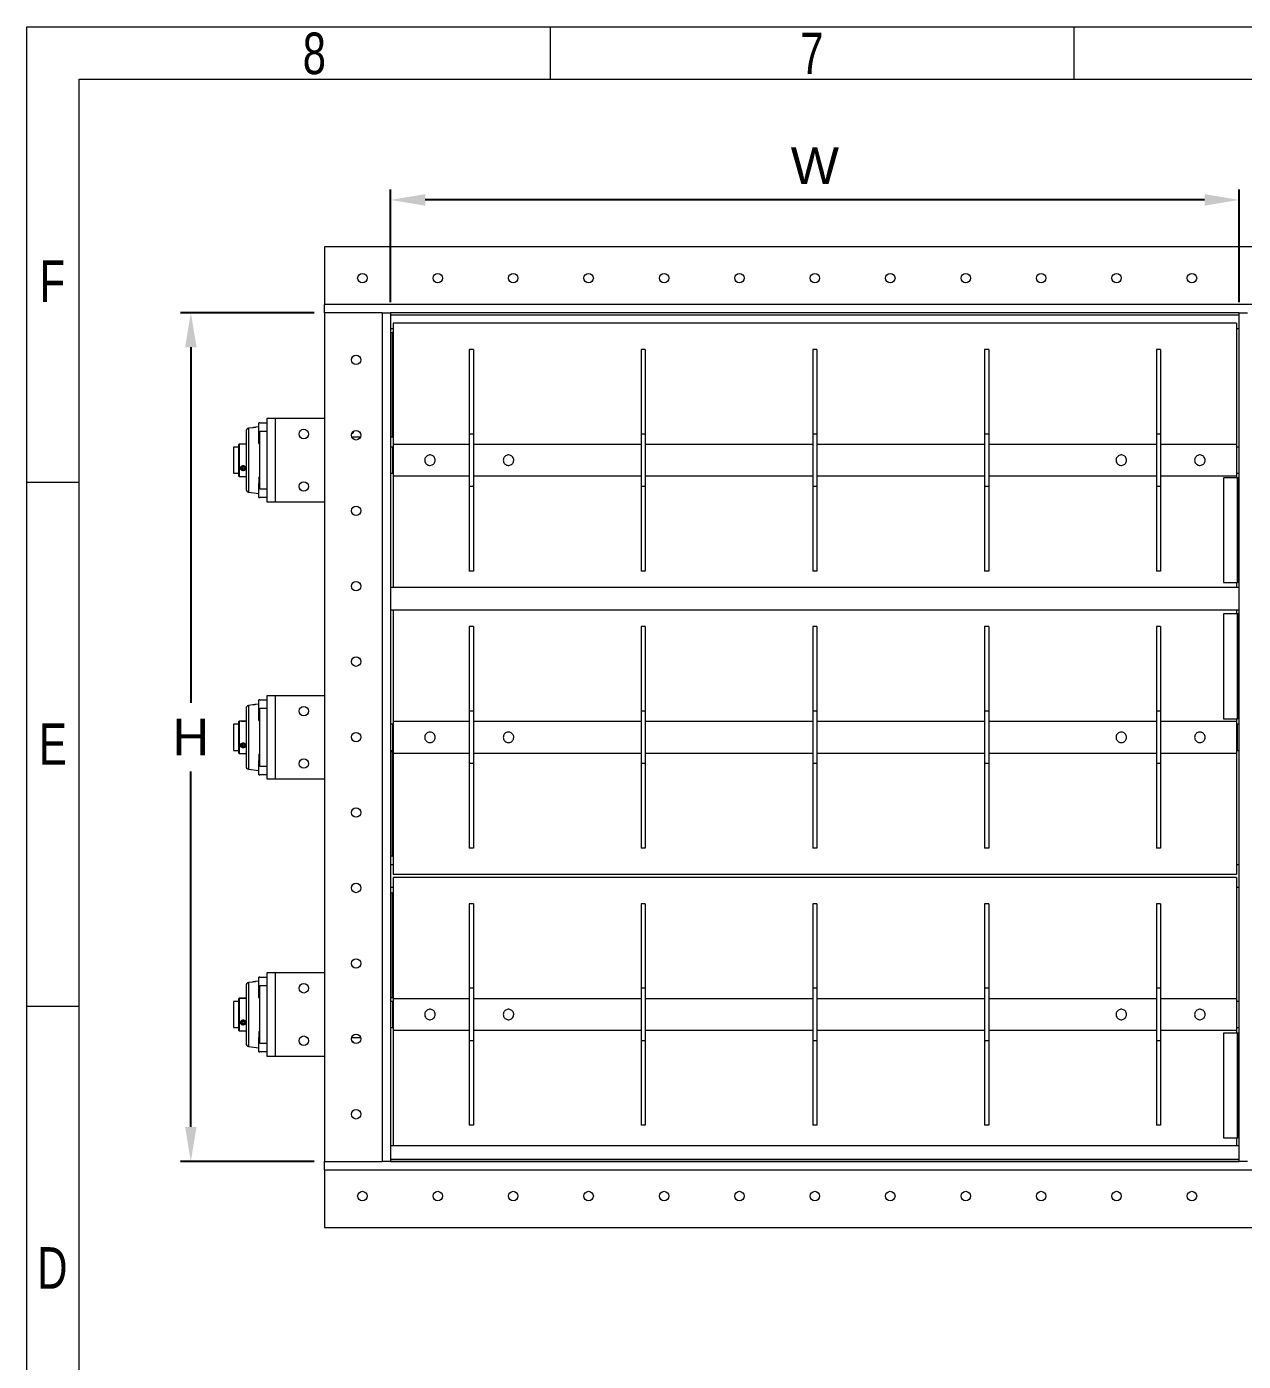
# Model space of a CAD drawing. Header units: millimetres. Extents: x 953 to 17674, y 376 to 6295.
# Drawn here: x 953 to 3276, y 3747 to 6295 of the extents above; entities that cross this region are included whole.
import ezdxf

# ---------------------------------------------------------------- set-up
doc = ezdxf.new("R2010")
doc.units = ezdxf.units.MM
doc.styles.add('SLDTEXTSTYLE0', font='TXT', dxfattribs={"width": 0.75})
doc.styles.get("Standard").update_dxf_attribs({"font": 'arial.ttf'})
doc.dimstyles.new('Copy of ISO-25', dxfattribs={"dimscale": 20, "dimtxt": 3.5, "dimasz": 3.302, "dimexe": 1, "dimexo": 1, "dimgap": 1.524, "dimtad": 1, "dimtih": 1, "dimtoh": 1, "dimlfac": 20, "dimzin": 0, "dimtxsty": 'Standard', "dimcen": 2.5, "dimazin": 0, "dimtfac": 1, "dimtmove": 0, "dimatfit": 3, "dimfxl": 1, "dimtzin": 0, "dimarcsym": 0})

# ---------------------------------------------------------------- blocks, each defined once
blk = doc.blocks.new('*D5')
at = {"color": 0, "lineweight": -2, "transparency": 16777216}
for p, q in [((1647.8, 5768.9), (1647.8, 5984.2)), ((3201.8, 5964.2), (1713.9, 5964.2)), ((3267.8, 5768.9), (3267.8, 5984.2))]:
    blk.add_line(p, q, dxfattribs=at)
at = {"color": 0, "transparency": 16777216}
for points in [[(1713.9, 5975.3), (1713.9, 5953.2), (1647.8, 5964.2)], [(3201.8, 5975.3), (3201.8, 5953.2), (3267.8, 5964.2)]]:
    blk.add_solid(points, dxfattribs=at)
at = {"layer": 'Defpoints', "color": 0, "transparency": 16777216}
for p in [(1647.8, 5964.2), (1647.8, 5748.9), (3267.8, 5748.9)]:
    blk.add_point(p, dxfattribs=at)
at = {"color": 0, "transparency": 16777216, "insert": (2457.8, 6029.7), "char_height": 70, "attachment_point": 5}
blk.add_mtext('W', dxfattribs=at)
blk = doc.blocks.new('*D6')
at = {"color": 0, "lineweight": -2, "transparency": 16777216}
for p, q in [((1501.8, 5748.9), (1246.3, 5748.9)), ((1266.3, 5682.9), (1266.3, 5004.4)), ((1266.3, 4195), (1266.3, 4873.4)), ((1501.8, 4128.9), (1246.3, 4128.9))]:
    blk.add_line(p, q, dxfattribs=at)
at = {"color": 0, "transparency": 16777216}
for points in [[(1255.3, 5682.9), (1277.3, 5682.9), (1266.3, 5748.9)], [(1255.3, 4195), (1277.3, 4195), (1266.3, 4128.9)]]:
    blk.add_solid(points, dxfattribs=at)
at = {"layer": 'Defpoints', "color": 0, "transparency": 16777216}
for p in [(1266.3, 5748.9), (1521.8, 5748.9), (1521.8, 4128.9)]:
    blk.add_point(p, dxfattribs=at)
at = {"color": 0, "transparency": 16777216, "insert": (1266.3, 4938.9), "char_height": 70, "attachment_point": 5}
blk.add_mtext('H', dxfattribs=at)

msp = doc.modelspace()

# ---------------------------------------------------------------- linework, layer by layer
at = {"linetype": 'Continuous', "lineweight": 20}
for p, q in [((952.90534, 554.87005), (952.90534, 6294.86983)), ((952.90534, 6294.86983), (8952.90502, 6294.86983)), ((1952.9053, 6194.86983), (1952.9053, 6294.86983)), ((2952.90526, 6194.86983), (2952.90526, 6294.86983)), ((1052.90534, 654.87005), (1052.90534, 6194.86983)), ((1052.90534, 6194.86983), (8852.90503, 6194.86983)), ((3393.84461, 5874.92164), (1521.84466, 5874.92164)), ((1521.84466, 5874.92164), (1521.84466, 5764.92163)), ((3393.84461, 5764.92163), (1521.84466, 5764.92163)), ((1521.84466, 5748.92172), (1521.84466, 5764.92163)), ((1521.84466, 5748.92172), (1521.84466, 4128.92175)), ((1631.84466, 5748.92172), (1521.84466, 5748.92172)), ((1631.84466, 5748.92172), (1631.84466, 4128.92175)), ((1631.84466, 5748.92172), (1647.84466, 5748.92172)), ((3267.84457, 5748.92172), (1647.84466, 5748.92172)), ((1647.84466, 5748.92172), (1647.84466, 4128.92175)), ((1647.84466, 5745.1851), (3267.84457, 5745.1851)), ((3267.84457, 4128.92175), (3267.84457, 5748.92172)), ((3267.84457, 5748.92172), (3283.8446, 5748.92172)), ((1647.84466, 5718.92163), (1652.84466, 5718.92163)), ((1647.84466, 5711.47963), (1651.58126, 5711.47963)), ((1651.58126, 5511.47959), (1651.58126, 5711.47963)), ((1652.84466, 5711.47963), (1651.58126, 5711.47963)), ((1652.84466, 5728.92174), (1652.84466, 5497.42172)), ((3262.84458, 5728.92174), (1652.84466, 5728.92174)), ((3262.84458, 5728.92174), (3262.84458, 5497.42172)), ((3262.84458, 5718.92163), (3267.84457, 5718.92163)), ((1805.84465, 5678.92167), (1797.84466, 5678.92167)), ((1797.84466, 5678.92167), (1797.84466, 5517.4217)), ((1805.84465, 5678.92167), (1805.84465, 5517.4217)), ((2133.84461, 5678.92167), (2125.84466, 5678.92167)), ((2125.84466, 5678.92167), (2125.84466, 5517.4217)), ((2133.84461, 5678.92167), (2133.84461, 5517.4217)), ((2461.84461, 5678.92167), (2453.84465, 5678.92167)), ((2453.84465, 5678.92167), (2453.84465, 5517.4217)), ((2461.84461, 5678.92167), (2461.84461, 5517.4217)), ((2789.84467, 5678.92167), (2781.84465, 5678.92167)), ((2781.84465, 5678.92167), (2781.84465, 5517.4217)), ((2789.84467, 5678.92167), (2789.84467, 5517.4217)), ((3117.8446, 5678.92167), (3109.84459, 5678.92167)), ((3109.84459, 5678.92167), (3109.84459, 5517.4217)), ((3117.8446, 5678.92167), (3117.8446, 5517.4217)), ((1384.57762, 5529.44741), (1376.67024, 5528.40636)), ((1376.67024, 5528.40636), (1376.67024, 5406.43702)), ((1395.84467, 5530.93073), (1390.48957, 5530.22573)), ((1398.24467, 5538.92169), (1395.84467, 5538.92169)), ((1395.84467, 5511.60798), (1395.84467, 5538.92169)), ((1398.24467, 5538.92169), (1411.84467, 5538.92169)), ((1411.84467, 5387.42171), (1411.84467, 5547.42167)), ((1411.84467, 5547.42167), (1427.84466, 5547.42167)), ((1427.84466, 5547.42167), (1521.84466, 5547.42167)), ((1427.84466, 5387.42171), (1427.84466, 5547.42167)), ((1521.84466, 5547.42167), (1521.84466, 5387.42171)), ((1371.84466, 5522.9039), (1371.84466, 5411.9396)), ((1395.84467, 5511.60798), (1398.24467, 5511.60798)), ((1395.84467, 5499.56713), (1395.84467, 5511.60798)), ((1398.24467, 5522.92166), (1411.84467, 5522.92166)), ((1398.24467, 5411.92172), (1398.24467, 5522.92166)), ((1590.13622, 5511.42166), (1573.5531, 5511.42166)), ((1573.89374, 5519.13867), (1575.88066, 5519.13867)), ((1575.88066, 5519.13867), (1575.88066, 5521.66197)), ((1575.88066, 5519.13867), (1576.84466, 5520.10272)), ((1576.84466, 5520.10272), (1576.84466, 5522.405)), ((1651.58126, 5511.47959), (1647.84466, 5511.47959)), ((1651.58126, 5511.47959), (1652.84466, 5511.47959)), ((1805.84465, 5517.4217), (1797.84466, 5517.4217)), ((1797.84466, 5517.4217), (1797.84466, 5417.42168)), ((1805.84465, 5517.4217), (1805.84465, 5417.42168)), ((2133.84461, 5517.4217), (2125.84466, 5517.4217)), ((2125.84466, 5517.4217), (2125.84466, 5417.42168)), ((2133.84461, 5517.4217), (2133.84461, 5417.42168)), ((2461.84461, 5517.4217), (2453.84465, 5517.4217)), ((2453.84465, 5517.4217), (2453.84465, 5417.42168)), ((2461.84461, 5517.4217), (2461.84461, 5417.42168)), ((2789.84467, 5517.4217), (2781.84465, 5517.4217)), ((2781.84465, 5517.4217), (2781.84465, 5417.42168)), ((2789.84467, 5517.4217), (2789.84467, 5417.42168)), ((3117.8446, 5517.4217), (3109.84459, 5517.4217)), ((3109.84459, 5517.4217), (3109.84459, 5417.42168)), ((3117.8446, 5517.4217), (3117.8446, 5417.42168)), ((1357.24467, 5492.42172), (1347.84468, 5492.42172)), ((1347.84468, 5492.42172), (1347.84468, 5442.42165)), ((1358.34468, 5498.32175), (1357.24467, 5497.22169)), ((1357.24467, 5497.22169), (1357.24467, 5437.62169)), ((1360.57343, 5498.32175), (1358.34468, 5498.32175)), ((1358.34468, 5498.32175), (1358.34468, 5436.52175)), ((1361.92127, 5498.32175), (1361.75688, 5498.15736)), ((1366.24467, 5498.32175), (1361.92127, 5498.32175)), ((1370.56807, 5498.32175), (1366.24467, 5498.32175)), ((1370.73228, 5498.15748), (1370.56807, 5498.32175)), ((1395.84467, 5499.56713), (1398.24467, 5499.79792)), ((1651.84465, 5492.42172), (1647.84466, 5492.42172)), ((1651.84465, 5442.42165), (1651.84465, 5492.42172)), ((1652.84466, 5491.92164), (1651.84465, 5491.92164)), ((1797.84466, 5497.42172), (1652.84466, 5497.42172)), ((1652.84466, 5497.42172), (1652.84466, 5467.42175)), ((2125.84466, 5497.42172), (1805.84465, 5497.42172)), ((2453.84465, 5497.42172), (2133.84461, 5497.42172)), ((2781.84465, 5497.42172), (2461.84461, 5497.42172)), ((3109.84459, 5497.42172), (2789.84467, 5497.42172)), ((3262.84458, 5497.42172), (3117.8446, 5497.42172)), ((3262.84458, 5497.42172), (3262.84458, 5467.42175)), ((3267.84457, 5492.42172), (3262.84458, 5492.42172)), ((1364.80129, 5454.13671), (1363.35792, 5451.97175)), ((1363.35792, 5451.97175), (1364.80129, 5449.80667)), ((1363.60376, 5452.34046), (1364.80129, 5450.5441)), ((1367.68805, 5454.13671), (1364.80129, 5454.13671)), ((1369.13142, 5451.97175), (1367.68805, 5454.13671)), ((1367.68805, 5450.5441), (1368.88559, 5452.34046)), ((1367.68805, 5449.80667), (1369.13142, 5451.97175)), ((1652.84466, 5467.42175), (1652.84466, 5437.42166)), ((3262.84458, 5467.42175), (3262.84458, 5437.42166)), ((1347.84468, 5442.42165), (1357.24467, 5442.42165)), ((1357.24467, 5437.62169), (1358.34468, 5436.52175)), ((1358.34468, 5436.52175), (1371.84466, 5436.52175)), ((1364.80129, 5449.80667), (1364.80129, 5450.5441)), ((1364.80129, 5450.5441), (1367.68805, 5450.5441)), ((1364.80129, 5449.80667), (1367.68805, 5449.80667)), ((1367.68805, 5449.80667), (1367.68805, 5450.5441)), ((1395.84467, 5435.27625), (1398.24467, 5435.04546)), ((1395.84467, 5435.27625), (1395.84467, 5423.2354)), ((1647.84466, 5442.42165), (1651.84465, 5442.42165)), ((1651.84465, 5442.92174), (1652.84466, 5442.92174)), ((1652.84466, 5437.42166), (1797.84466, 5437.42166)), ((1652.84466, 5437.42166), (1652.84466, 5224.21669)), ((1805.84465, 5437.42166), (2125.84466, 5437.42166)), ((2133.84461, 5437.42166), (2453.84465, 5437.42166)), ((2461.84461, 5437.42166), (2781.84465, 5437.42166)), ((2789.84467, 5437.42166), (3109.84459, 5437.42166)), ((3117.8446, 5437.42166), (3262.84458, 5437.42166)), ((3237.8446, 5433.92167), (3237.8446, 5233.92175)), ((3264.10796, 5433.92167), (3237.8446, 5433.92167)), ((3262.84458, 5442.42165), (3267.84457, 5442.42165)), ((3262.84458, 5437.42166), (3262.84458, 5433.92167)), ((3264.10796, 5433.92167), (3264.10796, 5233.92175)), ((3264.84455, 5433.92167), (3264.10796, 5433.92167)), ((3267.84457, 5433.92167), (3264.84455, 5433.92167)), ((3264.84455, 5433.92167), (3264.84455, 5233.92175)), ((1052.90534, 5424.86986), (952.90534, 5424.86986)), ((1376.67024, 5406.43702), (1395.84467, 5403.91264)), ((1395.84467, 5423.2354), (1398.24467, 5423.2354)), ((1395.84467, 5395.92169), (1395.84467, 5423.2354)), ((1411.84467, 5411.92172), (1398.24467, 5411.92172)), ((1805.84465, 5417.42168), (1797.84466, 5417.42168)), ((1797.84466, 5417.42168), (1797.84466, 5255.92171)), ((1805.84465, 5417.42168), (1805.84465, 5255.92171)), ((2133.84461, 5417.42168), (2125.84466, 5417.42168)), ((2125.84466, 5417.42168), (2125.84466, 5255.92171)), ((2133.84461, 5417.42168), (2133.84461, 5255.92171)), ((2461.84461, 5417.42168), (2453.84465, 5417.42168)), ((2453.84465, 5417.42168), (2453.84465, 5255.92171)), ((2461.84461, 5417.42168), (2461.84461, 5255.92171)), ((2789.84467, 5417.42168), (2781.84465, 5417.42168)), ((2781.84465, 5417.42168), (2781.84465, 5255.92171)), ((2789.84467, 5417.42168), (2789.84467, 5255.92171)), ((3117.8446, 5417.42168), (3109.84459, 5417.42168)), ((3109.84459, 5417.42168), (3109.84459, 5255.92171)), ((3117.8446, 5417.42168), (3117.8446, 5255.92171)), ((1395.84467, 5395.92169), (1398.24467, 5395.92169)), ((1411.84467, 5395.92169), (1398.24467, 5395.92169)), ((1427.84466, 5387.42171), (1411.84467, 5387.42171)), ((1521.84466, 5387.42171), (1427.84466, 5387.42171)), ((1805.84465, 5255.92171), (1797.84466, 5255.92171)), ((2133.84461, 5255.92171), (2125.84466, 5255.92171)), ((2461.84461, 5255.92171), (2453.84465, 5255.92171)), ((2789.84467, 5255.92171), (2781.84465, 5255.92171)), ((3117.8446, 5255.92171), (3109.84459, 5255.92171)), ((3267.84457, 5224.21669), (1647.84466, 5224.21669)), ((3237.8446, 5233.92175), (3264.10796, 5233.92175)), ((3262.84458, 5233.92175), (3262.84458, 5224.21669)), ((3264.10796, 5233.92175), (3264.84455, 5233.92175)), ((3267.84457, 5233.92175), (3264.84455, 5233.92175)), ((1647.84466, 5182.11662), (3267.84457, 5182.11662)), ((1652.84466, 5182.11662), (1652.84466, 4968.4217)), ((3264.10796, 5173.92169), (3237.8446, 5173.92169)), ((3237.8446, 5173.92169), (3237.8446, 4973.92177)), ((3262.84458, 5182.11662), (3262.84458, 5173.92169)), ((3264.84455, 5173.92169), (3264.10796, 5173.92169)), ((3264.10796, 5173.92169), (3264.10796, 4973.92177)), ((3267.84457, 5173.92169), (3264.84455, 5173.92169)), ((3264.84455, 5173.92169), (3264.84455, 4973.92177)), ((1805.84465, 5149.92177), (1797.84466, 5149.92177)), ((1797.84466, 5149.92177), (1797.84466, 4988.42168)), ((1805.84465, 5149.92177), (1805.84465, 4988.42168)), ((2133.84461, 5149.92177), (2125.84466, 5149.92177)), ((2125.84466, 5149.92177), (2125.84466, 4988.42168)), ((2133.84461, 5149.92177), (2133.84461, 4988.42168)), ((2461.84461, 5149.92177), (2453.84465, 5149.92177)), ((2453.84465, 5149.92177), (2453.84465, 4988.42168)), ((2461.84461, 5149.92177), (2461.84461, 4988.42168)), ((2789.84467, 5149.92177), (2781.84465, 5149.92177)), ((2781.84465, 5149.92177), (2781.84465, 4988.42168)), ((2789.84467, 5149.92177), (2789.84467, 4988.42168)), ((3117.8446, 5149.92177), (3109.84459, 5149.92177)), ((3109.84459, 5149.92177), (3109.84459, 4988.42168)), ((3117.8446, 5149.92177), (3117.8446, 4988.42168)), ((1411.84467, 5018.42177), (1427.84466, 5018.42177)), ((1411.84467, 4858.42175), (1411.84467, 5018.42177)), ((1427.84466, 5018.42177), (1521.84466, 5018.42177)), ((1427.84466, 4858.42175), (1427.84466, 5018.42177)), ((1521.84466, 5018.42177), (1521.84466, 4858.42175)), ((1371.84466, 4993.90387), (1371.84466, 4882.93958)), ((1384.57762, 5000.44739), (1376.67024, 4999.40634)), ((1376.67024, 4999.40634), (1376.67024, 4877.43706)), ((1395.84467, 5001.93071), (1390.48957, 5001.22571)), ((1398.24467, 5009.92167), (1395.84467, 5009.92167)), ((1395.84467, 4982.60796), (1395.84467, 5009.92167)), ((1398.24467, 5009.92167), (1411.84467, 5009.92167)), ((1398.24467, 4993.92175), (1411.84467, 4993.92175)), ((1398.24467, 4882.9217), (1398.24467, 4993.92175)), ((1358.34468, 4969.32173), (1357.24467, 4968.22166)), ((1357.24467, 4968.22166), (1357.24467, 4908.62173)), ((1360.57343, 4969.32173), (1358.34468, 4969.32173)), ((1358.34468, 4969.32173), (1358.34468, 4907.52173)), ((1361.92127, 4969.32173), (1361.75688, 4969.15734)), ((1366.24467, 4969.32173), (1361.92127, 4969.32173)), ((1370.56807, 4969.32173), (1366.24467, 4969.32173)), ((1370.73228, 4969.15746), (1370.56807, 4969.32173)), ((1395.84467, 4982.60796), (1398.24467, 4982.60796)), ((1395.84467, 4970.56722), (1395.84467, 4982.60796)), ((1395.84467, 4970.56722), (1398.24467, 4970.79801)), ((1797.84466, 4968.4217), (1652.84466, 4968.4217)), ((1652.84466, 4968.4217), (1652.84466, 4938.42173)), ((1805.84465, 4988.42168), (1797.84466, 4988.42168)), ((1797.84466, 4988.42168), (1797.84466, 4888.42172)), ((1805.84465, 4988.42168), (1805.84465, 4888.42172)), ((2125.84466, 4968.4217), (1805.84465, 4968.4217)), ((2133.84461, 4988.42168), (2125.84466, 4988.42168)), ((2125.84466, 4988.42168), (2125.84466, 4888.42172)), ((2133.84461, 4988.42168), (2133.84461, 4888.42172)), ((2453.84465, 4968.4217), (2133.84461, 4968.4217)), ((2461.84461, 4988.42168), (2453.84465, 4988.42168)), ((2453.84465, 4988.42168), (2453.84465, 4888.42172)), ((2461.84461, 4988.42168), (2461.84461, 4888.42172)), ((2781.84465, 4968.4217), (2461.84461, 4968.4217)), ((2789.84467, 4988.42168), (2781.84465, 4988.42168)), ((2781.84465, 4988.42168), (2781.84465, 4888.42172)), ((2789.84467, 4988.42168), (2789.84467, 4888.42172)), ((3109.84459, 4968.4217), (2789.84467, 4968.4217)), ((3117.8446, 4988.42168), (3109.84459, 4988.42168)), ((3109.84459, 4988.42168), (3109.84459, 4888.42172)), ((3117.8446, 4988.42168), (3117.8446, 4888.42172)), ((3262.84458, 4968.4217), (3117.8446, 4968.4217)), ((3237.8446, 4973.92177), (3264.10796, 4973.92177)), ((3262.84458, 4973.92177), (3262.84458, 4968.4217)), ((3262.84458, 4968.4217), (3262.84458, 4938.42173)), ((3264.10796, 4973.92177), (3264.84455, 4973.92177)), ((3267.84457, 4973.92177), (3264.84455, 4973.92177)), ((1357.24467, 4963.4217), (1347.84468, 4963.4217)), ((1347.84468, 4963.4217), (1347.84468, 4913.42169)), ((1651.84465, 4963.4217), (1647.84466, 4963.4217)), ((1651.84465, 4913.42169), (1651.84465, 4963.4217)), ((1652.84466, 4962.92174), (1651.84465, 4962.92174)), ((3263.84462, 4962.92174), (3262.84458, 4962.92174)), ((3267.84457, 4963.4217), (3263.84462, 4963.4217)), ((3263.84462, 4963.4217), (3263.84462, 4913.42169)), ((1364.80129, 4925.1368), (1363.35792, 4922.97173)), ((1363.35792, 4922.97173), (1364.80129, 4920.80665)), ((1363.60376, 4923.34044), (1364.80129, 4921.54414)), ((1367.68805, 4925.1368), (1364.80129, 4925.1368)), ((1364.80129, 4920.80665), (1364.80129, 4921.54414)), ((1364.80129, 4921.54414), (1367.68805, 4921.54414)), ((1364.80129, 4920.80665), (1367.68805, 4920.80665)), ((1369.13142, 4922.97173), (1367.68805, 4925.1368)), ((1367.68805, 4921.54414), (1368.88559, 4923.34044)), ((1367.68805, 4920.80665), (1369.13142, 4922.97173)), ((1367.68805, 4920.80665), (1367.68805, 4921.54414)), ((1652.84466, 4938.42173), (1652.84466, 4908.4217)), ((3262.84458, 4938.42173), (3262.84458, 4908.4217)), ((1347.84468, 4913.42169), (1357.24467, 4913.42169)), ((1357.24467, 4908.62173), (1358.34468, 4907.52173)), ((1358.34468, 4907.52173), (1371.84466, 4907.52173)), ((1395.84467, 4906.27629), (1398.24467, 4906.04544)), ((1395.84467, 4906.27629), (1395.84467, 4894.23543)), ((1395.84467, 4866.92173), (1395.84467, 4894.23543)), ((1395.84467, 4894.23543), (1398.24467, 4894.23543)), ((1647.84466, 4913.42169), (1651.84465, 4913.42169)), ((1647.84466, 4911.47965), (1651.58126, 4911.47965)), ((1651.58126, 4711.47967), (1651.58126, 4911.47965)), ((1652.84466, 4911.47965), (1651.58126, 4911.47965)), ((1651.84465, 4913.92171), (1652.84466, 4913.92171)), ((1652.84466, 4908.4217), (1797.84466, 4908.4217)), ((1652.84466, 4908.4217), (1652.84466, 4676.92174)), ((1805.84465, 4908.4217), (2125.84466, 4908.4217)), ((2133.84461, 4908.4217), (2453.84465, 4908.4217)), ((2461.84461, 4908.4217), (2781.84465, 4908.4217)), ((2789.84467, 4908.4217), (3109.84459, 4908.4217)), ((3117.8446, 4908.4217), (3262.84458, 4908.4217)), ((3262.84458, 4913.92171), (3263.84462, 4913.92171)), ((3262.84458, 4908.4217), (3262.84458, 4676.92174)), ((3263.84462, 4913.42169), (3267.84457, 4913.42169)), ((1376.67024, 4877.43706), (1395.84467, 4874.91268)), ((1395.84467, 4866.92173), (1398.24467, 4866.92173)), ((1411.84467, 4882.9217), (1398.24467, 4882.9217)), ((1411.84467, 4866.92173), (1398.24467, 4866.92173)), ((1805.84465, 4888.42172), (1797.84466, 4888.42172)), ((1797.84466, 4888.42172), (1797.84466, 4726.92175)), ((1805.84465, 4888.42172), (1805.84465, 4726.92175)), ((2133.84461, 4888.42172), (2125.84466, 4888.42172)), ((2125.84466, 4888.42172), (2125.84466, 4726.92175)), ((2133.84461, 4888.42172), (2133.84461, 4726.92175)), ((2461.84461, 4888.42172), (2453.84465, 4888.42172)), ((2453.84465, 4888.42172), (2453.84465, 4726.92175)), ((2461.84461, 4888.42172), (2461.84461, 4726.92175)), ((2789.84467, 4888.42172), (2781.84465, 4888.42172)), ((2781.84465, 4888.42172), (2781.84465, 4726.92175)), ((2789.84467, 4888.42172), (2789.84467, 4726.92175)), ((3117.8446, 4888.42172), (3109.84459, 4888.42172)), ((3109.84459, 4888.42172), (3109.84459, 4726.92175)), ((3117.8446, 4888.42172), (3117.8446, 4726.92175)), ((1427.84466, 4858.42175), (1411.84467, 4858.42175)), ((1521.84466, 4858.42175), (1427.84466, 4858.42175)), ((1805.84465, 4726.92175), (1797.84466, 4726.92175)), ((2133.84461, 4726.92175), (2125.84466, 4726.92175)), ((2461.84461, 4726.92175), (2453.84465, 4726.92175)), ((2789.84467, 4726.92175), (2781.84465, 4726.92175)), ((3117.8446, 4726.92175), (3109.84459, 4726.92175)), ((1651.58126, 4711.47967), (1647.84466, 4711.47967)), ((1652.84466, 4694.85016), (1647.84466, 4694.85016)), ((1651.58126, 4711.47967), (1652.84466, 4711.47967)), ((3267.84457, 4694.85016), (3262.84458, 4694.85016)), ((3262.84458, 4676.92174), (1652.84466, 4676.92174)), ((3262.84458, 4670.92175), (1652.84466, 4670.92175)), ((1652.84466, 4670.92175), (1652.84466, 4439.42173)), ((3262.84458, 4670.92175), (3262.84458, 4439.42173)), ((1647.84466, 4652.75015), (1652.84466, 4652.75015)), ((1647.84466, 4641.47968), (1651.58126, 4641.47968)), ((1651.58126, 4441.47967), (1651.58126, 4641.47968)), ((1652.84466, 4641.47968), (1651.58126, 4641.47968)), ((3262.84458, 4652.75015), (3267.84457, 4652.75015)), ((1805.84465, 4620.92174), (1797.84466, 4620.92174)), ((1797.84466, 4620.92174), (1797.84466, 4459.42171)), ((1805.84465, 4620.92174), (1805.84465, 4459.42171)), ((2133.84461, 4620.92174), (2125.84466, 4620.92174)), ((2125.84466, 4620.92174), (2125.84466, 4459.42171)), ((2133.84461, 4620.92174), (2133.84461, 4459.42171)), ((2461.84461, 4620.92174), (2453.84465, 4620.92174)), ((2453.84465, 4620.92174), (2453.84465, 4459.42171)), ((2461.84461, 4620.92174), (2461.84461, 4459.42171)), ((2789.84467, 4620.92174), (2781.84465, 4620.92174)), ((2781.84465, 4620.92174), (2781.84465, 4459.42171)), ((2789.84467, 4620.92174), (2789.84467, 4459.42171)), ((3117.8446, 4620.92174), (3109.84459, 4620.92174)), ((3109.84459, 4620.92174), (3109.84459, 4459.42171)), ((3117.8446, 4620.92174), (3117.8446, 4459.42171)), ((1411.84467, 4489.42174), (1427.84466, 4489.42174)), ((1411.84467, 4329.42175), (1411.84467, 4489.42174)), ((1427.84466, 4489.42174), (1521.84466, 4489.42174)), ((1427.84466, 4329.42175), (1427.84466, 4489.42174)), ((1521.84466, 4489.42174), (1521.84466, 4329.42175)), ((1371.84466, 4464.90391), (1371.84466, 4353.93959)), ((1384.57762, 4471.44743), (1376.67024, 4470.40643)), ((1376.67024, 4470.40643), (1376.67024, 4348.43706)), ((1395.84467, 4472.93075), (1390.48957, 4472.22574)), ((1398.24467, 4480.92176), (1395.84467, 4480.92176)), ((1395.84467, 4453.60806), (1395.84467, 4480.92176)), ((1398.24467, 4480.92176), (1411.84467, 4480.92176)), ((1398.24467, 4464.92173), (1411.84467, 4464.92173)), ((1398.24467, 4353.92173), (1398.24467, 4464.92173)), ((1805.84465, 4459.42171), (1797.84466, 4459.42171)), ((1797.84466, 4459.42171), (1797.84466, 4359.42175)), ((1805.84465, 4459.42171), (1805.84465, 4359.42175)), ((2133.84461, 4459.42171), (2125.84466, 4459.42171)), ((2125.84466, 4459.42171), (2125.84466, 4359.42175)), ((2133.84461, 4459.42171), (2133.84461, 4359.42175)), ((2461.84461, 4459.42171), (2453.84465, 4459.42171)), ((2453.84465, 4459.42171), (2453.84465, 4359.42175)), ((2461.84461, 4459.42171), (2461.84461, 4359.42175)), ((2789.84467, 4459.42171), (2781.84465, 4459.42171)), ((2781.84465, 4459.42171), (2781.84465, 4359.42175)), ((2789.84467, 4459.42171), (2789.84467, 4359.42175)), ((3117.8446, 4459.42171), (3109.84459, 4459.42171)), ((3109.84459, 4459.42171), (3109.84459, 4359.42175)), ((3117.8446, 4459.42171), (3117.8446, 4359.42175)), ((1357.24467, 4434.42174), (1347.84468, 4434.42174)), ((1347.84468, 4434.42174), (1347.84468, 4384.42173)), ((1358.34468, 4440.32173), (1357.24467, 4439.22173)), ((1357.24467, 4439.22173), (1357.24467, 4379.62174)), ((1360.57343, 4440.32173), (1358.34468, 4440.32173)), ((1358.34468, 4440.32173), (1358.34468, 4378.52173)), ((1361.92127, 4440.32173), (1361.75688, 4440.15734)), ((1366.24467, 4440.32173), (1361.92127, 4440.32173)), ((1370.56807, 4440.32173), (1366.24467, 4440.32173)), ((1370.73228, 4440.15752), (1370.56807, 4440.32173)), ((1395.84467, 4453.60806), (1398.24467, 4453.60806)), ((1395.84467, 4441.5672), (1395.84467, 4453.60806)), ((1395.84467, 4441.5672), (1398.24467, 4441.79802)), ((1651.58126, 4441.47967), (1647.84466, 4441.47967)), ((1651.84465, 4434.42174), (1647.84466, 4434.42174)), ((1651.58126, 4441.47967), (1652.84466, 4441.47967)), ((1651.84465, 4384.42173), (1651.84465, 4434.42174)), ((1652.84466, 4433.92174), (1651.84465, 4433.92174)), ((1797.84466, 4439.42173), (1652.84466, 4439.42173)), ((1652.84466, 4439.42173), (1652.84466, 4409.42173)), ((2125.84466, 4439.42173), (1805.84465, 4439.42173)), ((2453.84465, 4439.42173), (2133.84461, 4439.42173)), ((2781.84465, 4439.42173), (2461.84461, 4439.42173)), ((3109.84459, 4439.42173), (2789.84467, 4439.42173)), ((3262.84458, 4439.42173), (3117.8446, 4439.42173)), ((3262.84458, 4439.42173), (3262.84458, 4409.42173)), ((3267.84457, 4434.42174), (3262.84458, 4434.42174)), ((1052.90534, 4424.8699), (952.90534, 4424.8699)), ((1652.84466, 4409.42173), (1652.84466, 4379.42173)), ((3262.84458, 4409.42173), (3262.84458, 4379.42173)), ((1347.84468, 4384.42173), (1357.24467, 4384.42173)), ((1364.80129, 4396.13681), (1363.35792, 4393.97173)), ((1363.35792, 4393.97173), (1364.80129, 4391.80668)), ((1363.60376, 4394.34048), (1364.80129, 4392.54417)), ((1367.68805, 4396.13681), (1364.80129, 4396.13681)), ((1364.80129, 4391.80668), (1364.80129, 4392.54417)), ((1364.80129, 4392.54417), (1367.68805, 4392.54417)), ((1364.80129, 4391.80668), (1367.68805, 4391.80668)), ((1369.13142, 4393.97173), (1367.68805, 4396.13681)), ((1367.68805, 4392.54417), (1368.88559, 4394.34048)), ((1367.68805, 4391.80668), (1369.13142, 4393.97173)), ((1367.68805, 4391.80668), (1367.68805, 4392.54417)), ((1647.84466, 4384.42173), (1651.84465, 4384.42173)), ((1651.84465, 4384.92175), (1652.84466, 4384.92175)), ((3262.84458, 4384.42173), (3267.84457, 4384.42173)), ((1357.24467, 4379.62174), (1358.34468, 4378.52173)), ((1358.34468, 4378.52173), (1371.84466, 4378.52173)), ((1395.84467, 4377.27629), (1398.24467, 4377.04544)), ((1395.84467, 4377.27629), (1395.84467, 4365.23544)), ((1395.84467, 4337.92173), (1395.84467, 4365.23544)), ((1395.84467, 4365.23544), (1398.24467, 4365.23544)), ((1573.19885, 4365.42174), (1590.49047, 4365.42174)), ((1575.88066, 4357.70475), (1574.51097, 4357.70475)), ((1576.84466, 4356.74077), (1575.88066, 4357.70475)), ((1575.88066, 4356.1815), (1575.88066, 4357.70475)), ((1576.84466, 4355.43843), (1576.84466, 4356.74077)), ((1652.84466, 4379.42173), (1797.84466, 4379.42173)), ((1652.84466, 4379.42173), (1652.84466, 4158.92175)), ((1805.84465, 4359.42175), (1797.84466, 4359.42175)), ((1797.84466, 4359.42175), (1797.84466, 4197.92175)), ((1805.84465, 4379.42173), (2125.84466, 4379.42173)), ((1805.84465, 4359.42175), (1805.84465, 4197.92175)), ((2133.84461, 4359.42175), (2125.84466, 4359.42175)), ((2125.84466, 4359.42175), (2125.84466, 4197.92175)), ((2133.84461, 4379.42173), (2453.84465, 4379.42173)), ((2133.84461, 4359.42175), (2133.84461, 4197.92175)), ((2461.84461, 4359.42175), (2453.84465, 4359.42175)), ((2453.84465, 4359.42175), (2453.84465, 4197.92175)), ((2461.84461, 4379.42173), (2781.84465, 4379.42173)), ((2461.84461, 4359.42175), (2461.84461, 4197.92175)), ((2789.84467, 4359.42175), (2781.84465, 4359.42175)), ((2781.84465, 4359.42175), (2781.84465, 4197.92175)), ((2789.84467, 4379.42173), (3109.84459, 4379.42173)), ((2789.84467, 4359.42175), (2789.84467, 4197.92175)), ((3117.8446, 4359.42175), (3109.84459, 4359.42175)), ((3109.84459, 4359.42175), (3109.84459, 4197.92175)), ((3117.8446, 4379.42173), (3262.84458, 4379.42173)), ((3117.8446, 4359.42175), (3117.8446, 4197.92175)), ((3237.8446, 4373.92174), (3237.8446, 4173.92175)), ((3264.10796, 4373.92174), (3237.8446, 4373.92174)), ((3262.84458, 4379.42173), (3262.84458, 4373.92174)), ((3264.84455, 4373.92174), (3264.10796, 4373.92174)), ((3264.10796, 4373.92174), (3264.10796, 4173.92175)), ((3267.84457, 4373.92174), (3264.84455, 4373.92174)), ((3264.84455, 4373.92174), (3264.84455, 4173.92175)), ((1376.67024, 4348.43706), (1395.84467, 4345.91272)), ((1395.84467, 4337.92173), (1398.24467, 4337.92173)), ((1411.84467, 4353.92173), (1398.24467, 4353.92173)), ((1411.84467, 4337.92173), (1398.24467, 4337.92173)), ((1427.84466, 4329.42175), (1411.84467, 4329.42175)), ((1521.84466, 4329.42175), (1427.84466, 4329.42175)), ((1805.84465, 4197.92175), (1797.84466, 4197.92175)), ((2133.84461, 4197.92175), (2125.84466, 4197.92175)), ((2461.84461, 4197.92175), (2453.84465, 4197.92175)), ((2789.84467, 4197.92175), (2781.84465, 4197.92175)), ((3117.8446, 4197.92175), (3109.84459, 4197.92175)), ((3267.84457, 4158.92175), (1647.84466, 4158.92175)), ((3237.8446, 4173.92175), (3264.10796, 4173.92175)), ((3262.84458, 4173.92175), (3262.84458, 4158.92175)), ((3264.10796, 4173.92175), (3264.84455, 4173.92175)), ((3267.84457, 4173.92175), (3264.84455, 4173.92175)), ((1521.84466, 4112.92175), (1521.84466, 4128.92175)), ((1521.84466, 4128.92175), (1631.84466, 4128.92175)), ((1647.84466, 4128.92175), (1631.84466, 4128.92175)), ((3267.84457, 4132.65835), (1647.84466, 4132.65835)), ((3267.84457, 4131.92176), (1647.84466, 4131.92176)), ((1647.84466, 4128.92175), (3267.84457, 4128.92175)), ((3283.8446, 4128.92175), (3267.84457, 4128.92175)), ((1521.84466, 4112.92175), (1521.84466, 4002.92175)), ((1521.84466, 4112.92175), (3393.84461, 4112.92175)), ((1521.84466, 4002.92175), (3393.84461, 4002.92175))]:
    msp.add_line(p, q, dxfattribs=at)
at = {"linetype": 'Continuous', "lineweight": 20, "flags": 128}
for points in [[(1366.24467, 5456.6401), (1364.89569, 5456.47953), (1363.64675, 5456.00972), (1362.59049, 5455.2655), (1361.80525, 5454.30217), (1361.34926, 5453.19102), (1361.25633, 5452.01454), (1361.53336, 5450.85988), (1362.15982, 5449.81287), (1363.08923, 5448.9511), (1364.25266, 5448.33837), (1365.56384, 5448.0202), (1366.92551, 5448.0202), (1368.23668, 5448.33837), (1369.40011, 5448.9511), (1370.32951, 5449.81287), (1370.95597, 5450.85988), (1371.23302, 5452.01454), (1371.14009, 5453.19102), (1370.6841, 5454.30217), (1369.89886, 5455.2655), (1368.84259, 5456.00972), (1367.59365, 5456.47953), (1366.24467, 5456.6401)], [(1366.24467, 5448.2275), (1365.02662, 5448.37914), (1363.90726, 5448.82188), (1362.97727, 5449.51973), (1362.31196, 5450.41631), (1361.96527, 5451.43888), (1361.96527, 5452.5045), (1362.31196, 5453.52707), (1362.97727, 5454.42365), (1363.90726, 5455.1215), (1365.02662, 5455.56424), (1366.24467, 5455.71587), (1367.46271, 5455.56424), (1368.58207, 5455.1215), (1369.51208, 5454.42365), (1370.17737, 5453.52707), (1370.52406, 5452.5045), (1370.52406, 5451.43888), (1370.17737, 5450.41631), (1369.51208, 5449.51973), (1368.58207, 5448.82188), (1367.46271, 5448.37914), (1366.24467, 5448.2275)], [(1366.24467, 4927.64014), (1364.89569, 4927.47957), (1363.64675, 4927.00976), (1362.59049, 4926.26554), (1361.80525, 4925.30215), (1361.34926, 4924.191), (1361.25633, 4923.01452), (1361.53336, 4921.85992), (1362.15982, 4920.81291), (1363.08923, 4919.95108), (1364.25266, 4919.33835), (1365.56384, 4919.02024), (1366.92551, 4919.02024), (1368.23668, 4919.33835), (1369.40011, 4919.95108), (1370.32951, 4920.81291), (1370.95597, 4921.85992), (1371.23302, 4923.01452), (1371.14009, 4924.191), (1370.6841, 4925.30215), (1369.89886, 4926.26554), (1368.84259, 4927.00976), (1367.59365, 4927.47957), (1366.24467, 4927.64014)], [(1366.24467, 4919.22754), (1365.02662, 4919.37923), (1363.90726, 4919.82192), (1362.97727, 4920.51983), (1362.31196, 4921.41634), (1361.96527, 4922.43886), (1361.96527, 4923.50459), (1362.31196, 4924.52711), (1362.97727, 4925.42362), (1363.90726, 4926.12153), (1365.02662, 4926.56422), (1366.24467, 4926.71591), (1367.46271, 4926.56422), (1368.58207, 4926.12153), (1369.51208, 4925.42362), (1370.17737, 4924.52711), (1370.52406, 4923.50459), (1370.52406, 4922.43886), (1370.17737, 4921.41634), (1369.51208, 4920.51983), (1368.58207, 4919.82192), (1367.46271, 4919.37923), (1366.24467, 4919.22754)], [(1366.24467, 4398.64018), (1364.89569, 4398.4796), (1363.64675, 4398.00977), (1362.59049, 4397.26557), (1361.80525, 4396.30218), (1361.34926, 4395.19104), (1361.25633, 4394.01453), (1361.53336, 4392.85996), (1362.15982, 4391.81294), (1363.08923, 4390.95112), (1364.25266, 4390.33838), (1365.56384, 4390.02024), (1366.92551, 4390.02024), (1368.23668, 4390.33838), (1369.40011, 4390.95112), (1370.32951, 4391.81294), (1370.95597, 4392.85996), (1371.23302, 4394.01453), (1371.14009, 4395.19104), (1370.6841, 4396.30218), (1369.89886, 4397.26557), (1368.84259, 4398.00977), (1367.59365, 4398.4796), (1366.24467, 4398.64018)], [(1366.24467, 4390.22758), (1365.02662, 4390.37924), (1363.90726, 4390.82193), (1362.97727, 4391.51984), (1362.31196, 4392.41635), (1361.96527, 4393.4389), (1361.96527, 4394.5046), (1362.31196, 4395.52712), (1362.97727, 4396.42366), (1363.90726, 4397.12154), (1365.02662, 4397.56425), (1366.24467, 4397.71592), (1367.46271, 4397.56425), (1368.58207, 4397.12154), (1369.51208, 4396.42366), (1370.17737, 4395.52712), (1370.52406, 4394.5046), (1370.52406, 4393.4389), (1370.17737, 4392.41635), (1369.51208, 4391.51984), (1368.58207, 4390.82193), (1367.46271, 4390.37924), (1366.24467, 4390.22758)]]:
    msp.add_lwpolyline(points, dxfattribs=at)
at = {"linetype": 'Continuous', "lineweight": 20}
for centre in [(1593.84466, 5814.92168), (1737.84465, 5814.92168), (1881.84465, 5814.92168), (2025.84464, 5814.92168), (2169.84464, 5814.92168), (2313.84463, 5814.92168), (2457.84463, 5814.92168), (2601.84462, 5814.92168), (2745.84461, 5814.92168), (2889.84461, 5814.92168), (3033.8446, 5814.92168), (3177.8446, 5814.92168), (1581.84466, 5658.92169), (1481.84467, 5517.42169), (1581.84466, 5514.92169), (1481.84467, 5417.4217), (1581.84466, 5370.9217), (1581.84466, 5226.92171), (1581.84466, 5082.92171), (1481.84467, 4988.42171), (1581.84466, 4938.92172), (1481.84467, 4888.42172), (1581.84466, 4794.92172), (1581.84466, 4650.92173), (1581.84466, 4506.92173), (1481.84467, 4459.42174), (1481.84467, 4359.42174), (1581.84466, 4362.92174), (1581.84466, 4218.92175), (1593.84466, 4062.92175), (1737.84465, 4062.92175), (1881.84465, 4062.92175), (2025.84464, 4062.92175), (2169.84464, 4062.92175), (2313.84463, 4062.92175), (2457.84463, 4062.92175), (2601.84462, 4062.92175), (2745.84461, 4062.92175), (2889.84461, 4062.92175), (3033.8446, 4062.92175), (3177.8446, 4062.92175)]:
    msp.add_circle(centre, 9, dxfattribs=at)
for centre, start, end in [((1377.39467, 5522.90385), 97.5, 180), ((1377.39467, 5411.93954), 180, 262.5), ((1377.39467, 4993.90387), 97.5, 180), ((1377.39467, 4882.93956), 180, 262.5), ((1377.39467, 4464.90389), 97.5, 180), ((1377.39467, 4353.93959), 180, 262.5)]:
    msp.add_arc(centre, 5.55, start, end, dxfattribs=at)
for points, knots in [([(1385.00375, 5529.48425), (1384.9078, 5529.47581), (1384.6537, 5529.45348), (1384.60681, 5529.44974), (1384.57762, 5529.44741)], [0, 0, 0, 0, 0.3775967496, 1, 1, 1, 1]), ([(1390.09955, 5530.15516), (1389.94714, 5530.12929), (1389.59822, 5530.07007), (1388.80521, 5529.9442), (1387.8196, 5529.80228), (1386.7834, 5529.67003), (1385.83248, 5529.56392), (1385.27003, 5529.50902), (1385.04295, 5529.4879), (1385.00375, 5529.48425)], [0, 0, 0, 0, 0.1265922229, 0.2898309385, 0.4566865944, 0.6261496905, 0.7962788705, 0.9648269077, 1, 1, 1, 1]), ([(1390.48979, 5530.22406), (1390.49078, 5530.22418), (1390.49312, 5530.22444), (1390.24331, 5530.18047), (1390.09955, 5530.15516)], [0, 0, 0, 0, 0.4244806157, 1, 1, 1, 1]), ([(1370.46176, 5498.12327), (1370.05037, 5498.07868), (1369.15822, 5497.98199), (1367.38038, 5497.87626), (1365.38015, 5497.86695), (1363.43371, 5497.97069), (1361.81216, 5498.14119), (1360.85403, 5498.27738), (1360.47502, 5498.33435), (1360.57165, 5498.32116), (1360.57343, 5498.32091)], [0, 0, 0, 0, 0.12277590265, 0.26624934049, 0.41696333086, 0.57037805888, 0.72198785579, 0.86594222722, 0.99753034112, 1, 1, 1, 1]), ([(1371.85524, 5498.3115), (1371.85862, 5498.31205), (1371.86716, 5498.31345), (1371.33524, 5498.23113), (1370.72748, 5498.15608), (1370.46176, 5498.12327)], [0, 0, 0, 0, 0.2682744551, 0.6800916411, 1, 1, 1, 1]), ([(1712.84466, 5467.42175), (1712.9492, 5468.51281), (1713.15816, 5470.69361), (1714.78013, 5473.61635), (1717.21153, 5475.91708), (1720.34107, 5477.30431), (1723.72234, 5477.56455), (1726.91629, 5476.74285), (1729.6796, 5474.96693), (1731.77944, 5472.33077), (1732.89915, 5469.09177), (1732.87933, 5465.71899), (1731.80674, 5462.60667), (1729.79742, 5459.98001), (1726.97591, 5458.10055), (1723.65804, 5457.26507), (1720.32852, 5457.5639), (1717.32289, 5458.8741), (1714.87087, 5461.09639), (1713.17108, 5464.0609), (1712.95178, 5466.31876), (1712.84466, 5467.42175)], [0, 0, 0, 0, 0.0517211637, 0.1033801393, 0.1566622149, 0.2114482963, 0.2643664796, 0.3148859854, 0.3662419164, 0.420272394, 0.4748115382, 0.5269789343, 0.5776535712, 0.6296803456, 0.6840610362, 0.7382979868, 0.7897493374, 0.8402506318, 0.8929656677, 0.9477124122, 1, 1, 1, 1]), ([(1862.84466, 5467.42175), (1862.9492, 5468.5128), (1863.15816, 5470.6936), (1864.78012, 5473.61636), (1867.21152, 5475.91709), (1870.34107, 5477.3043), (1873.72234, 5477.56455), (1876.91629, 5476.74285), (1879.67958, 5474.96692), (1881.77947, 5472.33078), (1882.89914, 5469.09177), (1882.87933, 5465.71899), (1881.80675, 5462.60666), (1879.79741, 5459.98002), (1876.97591, 5458.10055), (1873.65804, 5457.26507), (1870.32852, 5457.5639), (1867.32289, 5458.8741), (1864.87087, 5461.09639), (1863.17106, 5464.06089), (1862.95178, 5466.31876), (1862.84466, 5467.42175)], [0, 0, 0, 0, 0.0517211578, 0.1033800174, 0.156662087, 0.2114485915, 0.2643662971, 0.3148860256, 0.3662417539, 0.4202725159, 0.4748115773, 0.5269789674, 0.5776535985, 0.6296805087, 0.6840609984, 0.7382979428, 0.7897492876, 0.8402505761, 0.8929656061, 0.9477124571, 1, 1, 1, 1]), ([(3032.84457, 5467.42175), (3032.94914, 5468.5128), (3033.15815, 5470.6936), (3034.78008, 5473.61637), (3037.21152, 5475.91707), (3040.34106, 5477.30431), (3043.72233, 5477.56455), (3046.91628, 5476.74286), (3049.67957, 5474.96694), (3051.7793, 5472.33073), (3052.89917, 5469.09179), (3052.8792, 5465.71899), (3051.80669, 5462.60668), (3049.7974, 5459.97998), (3046.97587, 5458.10058), (3043.658, 5457.26506), (3040.32848, 5457.56389), (3037.32286, 5458.87412), (3034.87081, 5461.09638), (3033.17101, 5464.0609), (3032.9517, 5466.31876), (3032.84457, 5467.42175)], [0, 0, 0, 0, 0.0517213211, 0.1033801902, 0.1566626096, 0.2114486949, 0.2643668819, 0.3148866197, 0.3662419638, 0.4202718643, 0.4748113948, 0.5269787999, 0.5776532877, 0.6296796406, 0.684060919, 0.7382969585, 0.7897492549, 0.8402501222, 0.8929655087, 0.9477123697, 1, 1, 1, 1]), ([(3182.84466, 5467.42175), (3182.94918, 5468.51281), (3183.15809, 5470.69361), (3184.78006, 5473.61637), (3187.21148, 5475.91707), (3190.34103, 5477.30431), (3193.7223, 5477.56454), (3196.91626, 5476.74286), (3199.67952, 5474.9669), (3201.77946, 5472.3308), (3202.89904, 5469.09177), (3202.87939, 5465.71897), (3201.80661, 5462.6067), (3199.79739, 5459.97998), (3196.97584, 5458.10058), (3193.65797, 5457.26506), (3190.32846, 5457.56389), (3187.32283, 5458.87412), (3184.87079, 5461.09638), (3183.17095, 5464.06088), (3182.95174, 5466.31876), (3182.84466, 5467.42175)], [0, 0, 0, 0, 0.0517209862, 0.1033798278, 0.1566622189, 0.211448275, 0.2643664339, 0.3148861449, 0.3662414617, 0.4202724955, 0.474811385, 0.5269787515, 0.577653823, 0.6296801482, 0.6840613977, 0.7382974084, 0.7897496774, 0.8402505179, 0.8929658763, 0.9477127083, 1, 1, 1, 1]), ([(1371.84715, 5451.24958), (1371.6917, 5450.78961), (1371.38396, 5449.87901), (1370.26476, 5448.7936), (1368.76176, 5448.00448), (1366.89229, 5447.6082), (1364.87511, 5447.69492), (1362.98543, 5448.30036), (1361.50902, 5449.37491), (1360.65823, 5450.77239), (1360.48416, 5452.27423), (1360.89442, 5453.70862), (1361.80198, 5454.99147), (1363.16966, 5456.03467), (1364.93363, 5456.69007), (1366.92782, 5456.79466), (1368.89909, 5456.26944), (1370.52698, 5455.17596), (1371.60019, 5453.80453), (1371.77169, 5452.83183), (1371.84466, 5452.41795)], [0, 0, 0, 0, 0.0513540164, 0.1016647002, 0.156054016, 0.214613325, 0.2757468893, 0.3375088919, 0.3980270589, 0.4548281385, 0.5066172063, 0.5554248281, 0.6048781422, 0.6577767191, 0.7150321863, 0.7755239283, 0.8372674834, 0.8984583861, 0.9567945757, 1, 1, 1, 1]), ([(1385.00375, 5000.48434), (1384.9078, 5000.47586), (1384.6537, 5000.4534), (1384.60681, 5000.4497), (1384.57762, 5000.44739)], [0, 0, 0, 0, 0.377598459, 1, 1, 1, 1]), ([(1390.09955, 5001.15525), (1389.94714, 5001.1294), (1389.59821, 5001.0702), (1388.80522, 5000.94414), (1387.81959, 5000.80227), (1386.7834, 5000.66998), (1385.83248, 5000.56397), (1385.27003, 5000.50883), (1385.04295, 5000.48795), (1385.00375, 5000.48434)], [0, 0, 0, 0, 0.1265920296, 0.2898330438, 0.4566884449, 0.6261512821, 0.7962802022, 0.9648279819, 1, 1, 1, 1]), ([(1390.48979, 5001.22404), (1390.49078, 5001.22415), (1390.49312, 5001.2244), (1390.24331, 5001.18051), (1390.09955, 5001.15525)], [0, 0, 0, 0, 0.42448266, 1, 1, 1, 1]), ([(1370.46176, 4969.12324), (1370.05036, 4969.07872), (1369.15821, 4968.98217), (1367.38038, 4968.87612), (1365.38015, 4968.86719), (1363.4337, 4968.97046), (1361.81217, 4969.14172), (1360.85403, 4969.27619), (1360.47503, 4969.33655), (1360.57165, 4969.32118), (1360.57343, 4969.32089)], [0, 0, 0, 0, 0.1227752124, 0.2662491559, 0.4169631303, 0.5703774496, 0.7219879762, 0.8659417375, 0.9975301263, 1, 1, 1, 1]), ([(1371.85524, 4969.31159), (1371.85862, 4969.31214), (1371.86717, 4969.31354), (1371.33524, 4969.23127), (1370.72748, 4969.1561), (1370.46176, 4969.12324)], [0, 0, 0, 0, 0.2682738181, 0.6800900265, 1, 1, 1, 1]), ([(1712.84466, 4938.42173), (1712.9492, 4939.51278), (1713.15817, 4941.6936), (1714.78012, 4944.61638), (1717.21152, 4946.91714), (1720.34109, 4948.30425), (1723.72234, 4948.56461), (1726.91629, 4947.74287), (1729.67962, 4945.96697), (1731.77941, 4943.33076), (1732.89916, 4940.0918), (1732.87932, 4936.71901), (1731.80676, 4933.60666), (1729.79742, 4930.97999), (1726.97592, 4929.10051), (1723.65802, 4928.26512), (1720.32854, 4928.56395), (1717.32286, 4929.87406), (1714.87089, 4932.09643), (1713.17109, 4935.06091), (1712.95179, 4937.31875), (1712.84466, 4938.42173)], [0, 0, 0, 0, 0.0517211461, 0.1033809316, 0.1566629891, 0.2114486727, 0.26436691, 0.3148863987, 0.3662423121, 0.4202735023, 0.4748117377, 0.5269791159, 0.5776546261, 0.6296813827, 0.6840620548, 0.738298758, 0.7897500911, 0.8402509941, 0.8929666363, 0.9477133621, 1, 1, 1, 1]), ([(1862.84466, 4938.42173), (1862.9492, 4939.51278), (1863.15817, 4941.69359), (1864.7801, 4944.61638), (1867.21151, 4946.91715), (1870.34109, 4948.30424), (1873.72234, 4948.56461), (1876.91629, 4947.74288), (1879.6796, 4945.96696), (1881.77943, 4943.33078), (1882.89916, 4940.09179), (1882.87932, 4936.71901), (1881.80676, 4933.60665), (1879.79741, 4930.98), (1876.97592, 4929.10051), (1873.65802, 4928.26512), (1870.32854, 4928.56395), (1867.32286, 4929.87406), (1864.87089, 4932.09644), (1863.17106, 4935.06091), (1862.95178, 4937.31875), (1862.84466, 4938.42173)], [0, 0, 0, 0, 0.0517211402, 0.1033808098, 0.1566628612, 0.2114489678, 0.2643667276, 0.3148864389, 0.3662421496, 0.4202736242, 0.4748117768, 0.5269791491, 0.5776546534, 0.6296815458, 0.684062017, 0.7382987141, 0.7897500413, 0.8402509385, 0.8929665746, 0.9477134069, 1, 1, 1, 1]), ([(3032.84457, 4938.42173), (3032.94914, 4939.51278), (3033.15816, 4941.69359), (3034.78006, 4944.61639), (3037.2115, 4946.91713), (3040.34107, 4948.30425), (3043.72233, 4948.56461), (3046.91628, 4947.74289), (3049.67959, 4945.96697), (3051.77927, 4943.33073), (3052.89918, 4940.09181), (3052.87919, 4936.71901), (3051.80671, 4933.60667), (3049.7974, 4930.97996), (3046.97588, 4929.10054), (3043.65799, 4928.26511), (3040.3285, 4928.56394), (3037.32282, 4929.87407), (3034.87083, 4932.09643), (3033.17101, 4935.06091), (3032.9517, 4937.31875), (3032.84457, 4938.42173)], [0, 0, 0, 0, 0.0517213034, 0.1033809826, 0.1566633838, 0.2114490712, 0.2643673123, 0.3148870329, 0.3662423596, 0.4202729726, 0.4748115942, 0.5269789816, 0.5776543426, 0.6296806778, 0.6840619377, 0.7382977298, 0.7897500086, 0.8402504846, 0.8929664772, 0.9477133196, 1, 1, 1, 1]), ([(3182.84466, 4938.42173), (3182.94918, 4939.51278), (3183.1581, 4941.6936), (3184.78004, 4944.61639), (3187.21147, 4946.91713), (3190.34105, 4948.30425), (3193.7223, 4948.56461), (3196.91626, 4947.74289), (3199.67954, 4945.96694), (3201.77942, 4943.33079), (3202.89906, 4940.09179), (3202.87937, 4936.71898), (3201.80663, 4933.60669), (3199.79739, 4930.97996), (3196.97585, 4929.10054), (3193.65796, 4928.26511), (3190.32847, 4928.56394), (3187.32279, 4929.87407), (3184.87081, 4932.09643), (3183.17095, 4935.0609), (3182.95174, 4937.31875), (3182.84466, 4938.42173)], [0, 0, 0, 0, 0.0517209685, 0.1033806202, 0.1566629931, 0.2114486514, 0.2643668644, 0.3148865581, 0.3662418575, 0.4202736038, 0.4748115844, 0.5269789332, 0.5776548779, 0.6296811854, 0.6840624163, 0.7382981797, 0.7897504311, 0.8402508803, 0.8929668448, 0.9477136581, 1, 1, 1, 1]), ([(1371.84715, 4922.24962), (1371.69169, 4921.78968), (1371.38392, 4920.87911), (1370.2648, 4919.79356), (1368.76176, 4919.00445), (1366.89229, 4918.60825), (1364.87513, 4918.69497), (1362.98539, 4919.30031), (1361.50906, 4920.37496), (1360.65822, 4921.77237), (1360.48416, 4923.27421), (1360.89444, 4924.7086), (1361.80196, 4925.99151), (1363.16967, 4927.0347), (1364.93363, 4927.6901), (1366.92784, 4927.79473), (1368.89903, 4927.26937), (1370.52705, 4926.17608), (1371.60015, 4924.80452), (1371.77168, 4923.83184), (1371.84466, 4923.41799)], [0, 0, 0, 0, 0.0513525502, 0.1016655089, 0.1560547887, 0.2146136821, 0.2757472059, 0.3375086222, 0.3980277369, 0.4548274295, 0.506616463, 0.5554240525, 0.6048787218, 0.6577772636, 0.715032693, 0.775524395, 0.8372683768, 0.8984572734, 0.9567961688, 1, 1, 1, 1]), ([(1385.00375, 4471.48432), (1384.9078, 4471.47586), (1384.6537, 4471.45347), (1384.60681, 4471.44974), (1384.57762, 4471.44743)], [0, 0, 0, 0, 0.3775976032, 1, 1, 1, 1]), ([(1390.09955, 4472.15523), (1389.94714, 4472.12936), (1389.59822, 4472.07014), (1388.8052, 4471.9443), (1387.8196, 4471.80227), (1386.7834, 4471.67004), (1385.83248, 4471.56397), (1385.27003, 4471.50895), (1385.04295, 4471.48795), (1385.00375, 4471.48432)], [0, 0, 0, 0, 0.1265921171, 0.2898306963, 0.4566875601, 0.6261505146, 0.7962795524, 0.9648274487, 1, 1, 1, 1]), ([(1390.48979, 4472.22408), (1390.49078, 4472.22419), (1390.49312, 4472.22445), (1390.24331, 4472.18052), (1390.09955, 4472.15523)], [0, 0, 0, 0, 0.4244816383, 1, 1, 1, 1]), ([(1370.46176, 4440.12328), (1370.05036, 4440.07873), (1369.15821, 4439.98211), (1367.38038, 4439.87621), (1365.38015, 4439.86712), (1363.4337, 4439.97052), (1361.81217, 4440.14157), (1360.85403, 4440.27653), (1360.47503, 4440.33603), (1360.57165, 4440.3212), (1360.57343, 4440.32093)], [0, 0, 0, 0, 0.1227755351, 0.2662491996, 0.4169631546, 0.570377542, 0.7219878526, 0.8659418927, 0.9975301837, 1, 1, 1, 1]), ([(1371.85524, 4440.31157), (1371.85862, 4440.31212), (1371.86717, 4440.31352), (1371.33524, 4440.23123), (1370.72748, 4440.15612), (1370.46176, 4440.12328)], [0, 0, 0, 0, 0.2682741367, 0.680090834, 1, 1, 1, 1]), ([(1712.84466, 4409.42173), (1712.9492, 4410.51279), (1713.15817, 4412.6936), (1714.78011, 4415.61639), (1717.21152, 4417.91714), (1720.34108, 4419.30429), (1723.72235, 4419.56466), (1726.91628, 4418.74287), (1729.67964, 4416.96701), (1731.7794, 4414.33077), (1732.89917, 4411.09181), (1732.87931, 4407.71903), (1731.80678, 4404.60667), (1729.7974, 4401.98003), (1726.97594, 4400.10051), (1723.65802, 4399.26513), (1720.32854, 4399.56396), (1717.32286, 4400.87406), (1714.87089, 4403.09644), (1713.17109, 4406.06092), (1712.95179, 4408.31876), (1712.84466, 4409.42173)], [0, 0, 0, 0, 0.0517211317, 0.1033809028, 0.1566629454, 0.2114488032, 0.2643670258, 0.3148866171, 0.3662422639, 0.4202738046, 0.4748120247, 0.5269789153, 0.5776548566, 0.6296812275, 0.6840621429, 0.7382988311, 0.7897501498, 0.8402510387, 0.8929666661, 0.9477133767, 1, 1, 1, 1]), ([(1862.84466, 4409.42173), (1862.9492, 4410.51279), (1863.15817, 4412.6936), (1864.7801, 4415.61639), (1867.21152, 4417.91715), (1870.34108, 4419.30428), (1873.72234, 4419.56466), (1876.91627, 4418.74287), (1879.67963, 4416.967), (1881.77942, 4414.33078), (1882.89916, 4411.09181), (1882.87931, 4407.71903), (1881.80678, 4404.60667), (1879.79738, 4401.98004), (1876.97594, 4400.10051), (1873.65802, 4399.26513), (1870.32854, 4399.56396), (1867.32286, 4400.87406), (1864.87089, 4403.09645), (1863.17106, 4406.06091), (1862.95178, 4408.31876), (1862.84466, 4409.42173)], [0, 0, 0, 0, 0.0517211257, 0.103380781, 0.1566628174, 0.2114490984, 0.2643668434, 0.3148866573, 0.3662421014, 0.4202739265, 0.4748120638, 0.5269789485, 0.5776548839, 0.6296813906, 0.6840621052, 0.7382987871, 0.7897501, 0.8402509831, 0.8929666045, 0.9477134215, 1, 1, 1, 1]), ([(3032.84457, 4409.42173), (3032.94914, 4410.51279), (3033.15816, 4412.69359), (3034.78006, 4415.6164), (3037.21151, 4417.91713), (3040.34107, 4419.30429), (3043.72234, 4419.56466), (3046.91626, 4418.74288), (3049.67961, 4416.96702), (3051.77926, 4414.33073), (3052.89919, 4411.09183), (3052.87918, 4407.71903), (3051.80673, 4404.60669), (3049.79738, 4401.98), (3046.9759, 4400.10054), (3043.65799, 4399.26512), (3040.3285, 4399.56395), (3037.32282, 4400.87408), (3034.87083, 4403.09643), (3033.17101, 4406.06092), (3032.9517, 4408.31876), (3032.84457, 4409.42173)], [0, 0, 0, 0, 0.051721289, 0.1033809537, 0.1566633401, 0.2114492018, 0.2643674281, 0.3148872514, 0.3662423114, 0.4202732749, 0.4748118813, 0.526978781, 0.5776545732, 0.6296805226, 0.6840620258, 0.7382978028, 0.7897500673, 0.8402505292, 0.8929665071, 0.9477133342, 1, 1, 1, 1]), ([(3182.84466, 4409.42173), (3182.94918, 4410.51279), (3183.1581, 4412.6936), (3184.78004, 4415.6164), (3187.21148, 4417.91713), (3190.34104, 4419.30429), (3193.7223, 4419.56465), (3196.91624, 4418.74288), (3199.67956, 4416.96698), (3201.77941, 4414.3308), (3202.89906, 4411.09181), (3202.87936, 4407.71901), (3201.80665, 4404.60671), (3199.79737, 4401.98), (3196.97586, 4400.10054), (3193.65796, 4399.26512), (3190.32848, 4399.56395), (3187.32279, 4400.87408), (3184.87081, 4403.09643), (3183.17095, 4406.06091), (3182.95174, 4408.31876), (3182.84466, 4409.42173)], [0, 0, 0, 0, 0.0517209541, 0.1033805914, 0.1566629494, 0.211448782, 0.2643669802, 0.3148867766, 0.3662418093, 0.4202739061, 0.4748118715, 0.5269787326, 0.5776551084, 0.6296810302, 0.6840625045, 0.7382982527, 0.7897504898, 0.8402509248, 0.8929668747, 0.9477136727, 1, 1, 1, 1]), ([(1371.84715, 4393.24962), (1371.6917, 4392.78967), (1371.38394, 4391.87909), (1370.26478, 4390.7936), (1368.76176, 4390.00449), (1366.89229, 4389.60825), (1364.87512, 4389.69498), (1362.9854, 4390.30035), (1361.50906, 4391.375), (1360.65821, 4392.77238), (1360.48416, 4394.27422), (1360.89443, 4395.70861), (1361.80196, 4396.99152), (1363.16967, 4398.03471), (1364.93363, 4398.6901), (1366.92784, 4398.79477), (1368.89904, 4398.2694), (1370.52705, 4397.17609), (1371.60015, 4395.80454), (1371.77168, 4394.83186), (1371.84466, 4394.41802)], [0, 0, 0, 0, 0.0513533122, 0.1016651619, 0.1560544904, 0.2146136246, 0.2757472031, 0.3375089474, 0.3980281163, 0.4548271849, 0.5066162648, 0.555423898, 0.6048786115, 0.6577772007, 0.7150326813, 0.775524485, 0.8372685221, 0.8984579648, 0.9567969124, 1, 1, 1, 1])]:
    msp.add_open_spline(points, degree=3, knots=knots, dxfattribs=at)

# ---------------------------------------------------------------- texts
at = {"linetype": 'Continuous', "lineweight": 20, "char_height": 79.375, "attachment_point": 2, "style": 'SLDTEXTSTYLE0'}
for s, insert in [('8', (1502.10606, 6283.63999)), ('7', (2452.10602, 6283.63999)), ('F', (1002.06014, 5848.64)), ('E', (1003.06152, 4965.37014)), ('D', (1001.95909, 3965.37018))]:
    msp.add_mtext(s, dxfattribs=dict(at, insert=insert))

# ---------------------------------------------------------------- dimensions: what is measured, and where the dimension line sits
dim = msp.add_linear_dim(base=(1647.84466, 5964.24585), p1=(3267.84457, 5748.92172), p2=(1647.84466, 5748.92172), text='W', dimstyle='Copy of ISO-25')
dim.commit()
dim.dimension.update_dxf_attribs({"geometry": '*D5', "text_midpoint": (2457.84462, 5964.24585), "dimtype": 160})
dim = msp.add_linear_dim(base=(1266.2726, 5748.92172), p1=(1521.84466, 4128.92175), p2=(1521.84466, 5748.92172), angle=90, text='H', dimstyle='Copy of ISO-25')
dim.commit()
dim.dimension.update_dxf_attribs({"geometry": '*D6', "text_midpoint": (1266.2726, 4938.92173)})

doc.saveas('drawing.dxf')
